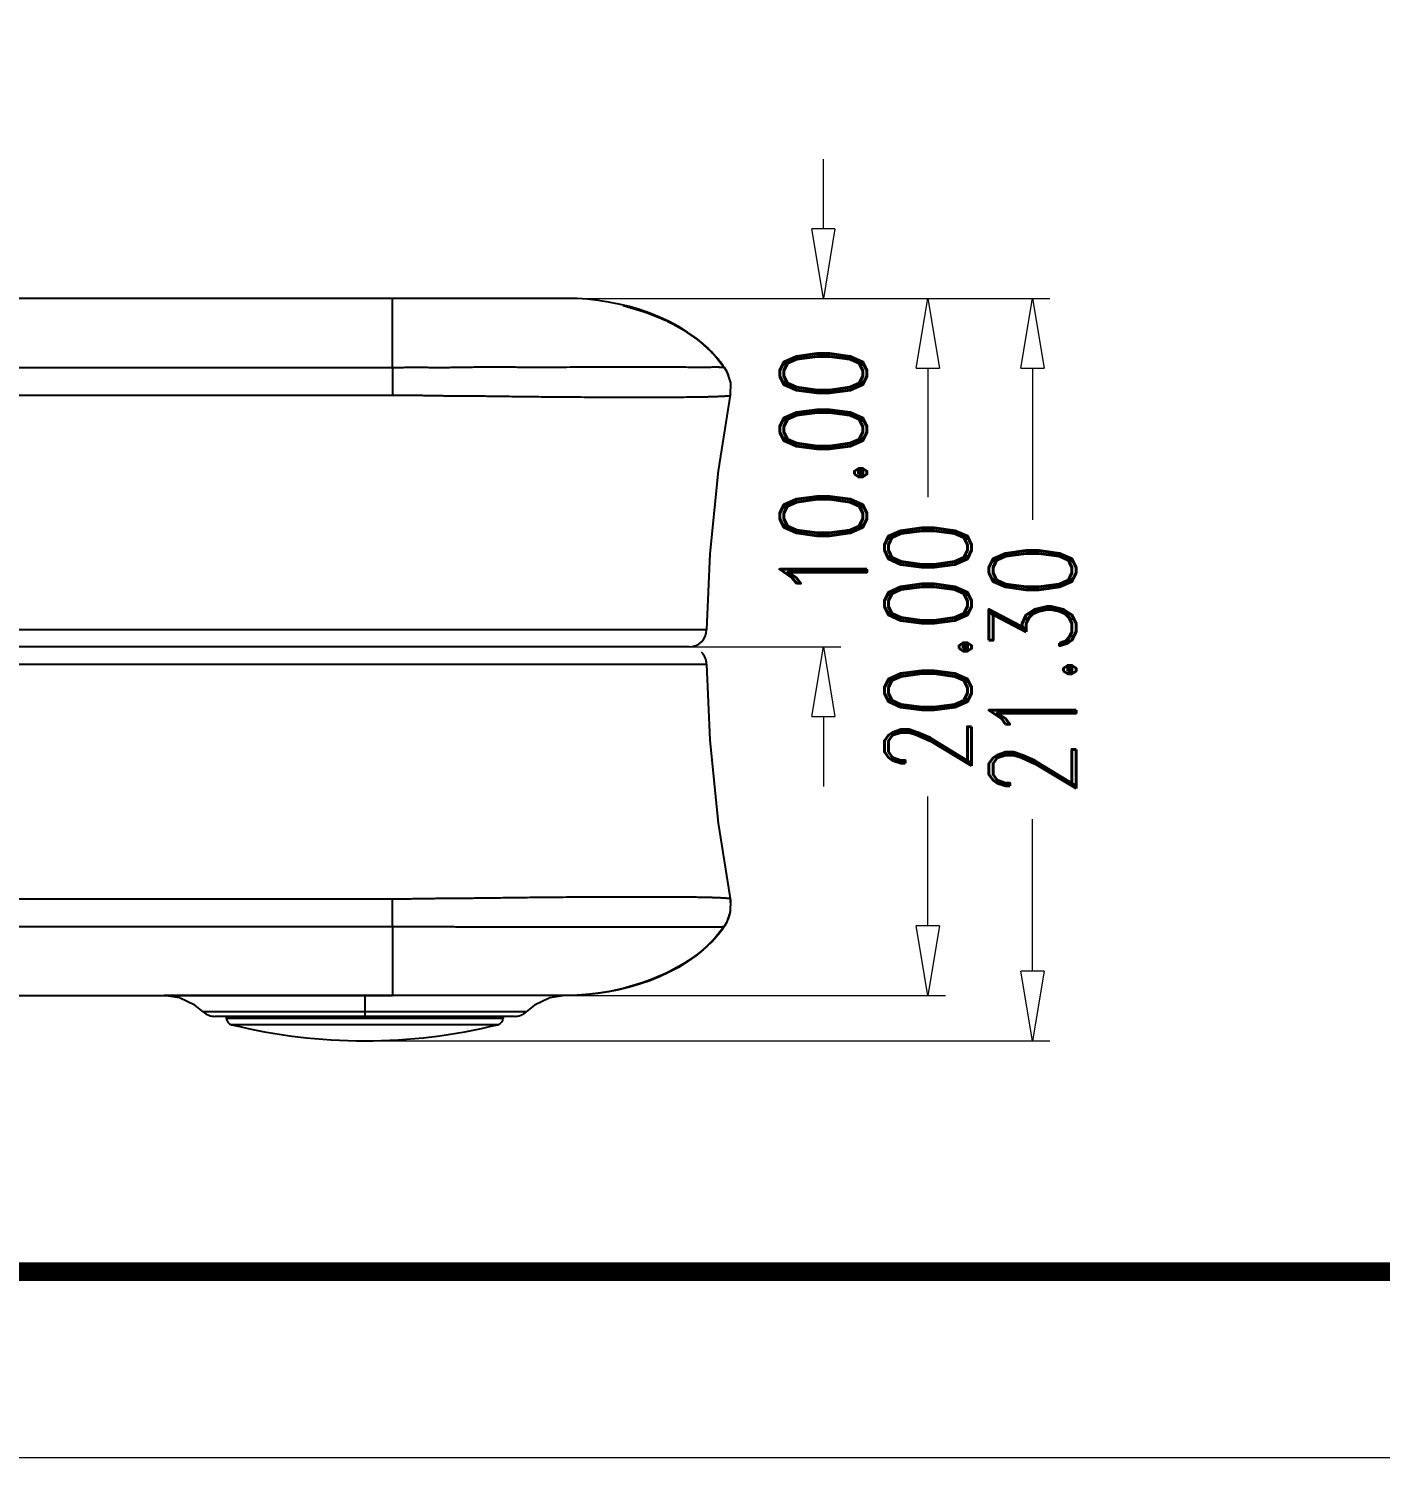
# Model space of a CAD drawing. Header units: millimetres. Extents: x 2243 to 2552, y 611 to 826.
# Drawn here: x 2309.13 to 2347.9, y 611.17 to 652.16 of the extents above; entities that cross this region are included whole.
import ezdxf

# ---------------------------------------------------------------- set-up
doc = ezdxf.new("R2010")
doc.units = ezdxf.units.MM
doc.layers.add('dim', color=82, linetype='Continuous', lineweight=9)
doc.layers.add('from', color=7, linetype='Continuous', lineweight=13)
doc.styles.add('ROMAND', font='romand.shx', dxfattribs={"width": 0.75, "bigfont": 'gbcbig.shx'})
doc.dimstyles.new('YanXiu', dxfattribs={"dimtxt": 2.5, "dimasz": 2.2, "dimexe": 1, "dimexo": 0, "dimgap": 0.66, "dimtad": 0, "dimzin": 1, "dimdsep": 46, "dimtxsty": 'ROMAND', "dimblk": 'CLOSEDBLANK', "dimcen": 0, "dimclrd": 3, "dimclre": 3, "dimclrt": 7, "dimazin": 0, "dimtfac": 1, "dimtofl": 0, "dimtmove": 0, "dimatfit": 3, "dimldrblk": 'CLOSEDBLANK', "dimfxl": 0, "dimlwd": 5, "dimlwe": 5, "dimarcsym": 0})

# ---------------------------------------------------------------- blocks, each defined once
blk = doc.blocks.new('_ClosedBlank')
at = {"color": 0, "linetype": 'ByBlock', "lineweight": -2}
for p, q in [((-1, 0.167), (0, 0)), ((-1, 0.167), (-1, -0.167)), ((0, 0), (-1, -0.167))]:
    blk.add_line(p, q, dxfattribs=at)
blk = doc.blocks.new('*D44')
at = {"layer": 'Defpoints', "color": 0}
for p in [(2324.571, 644.42), (2328.006, 634.42), (2331.925, 634.42)]:
    blk.add_point(p, dxfattribs=at)
at = {"layer": 'dim', "color": 3, "lineweight": 5}
for p, q in [((2331.925, 646.42), (2331.925, 648.42)), ((2324.571, 644.42), (2332.425, 644.42)), ((2328.006, 634.42), (2332.425, 634.42)), ((2331.925, 632.42), (2331.925, 630.42))]:
    blk.add_line(p, q, dxfattribs=at)
at = {"layer": 'dim', "color": 3, "lineweight": 5, "xscale": 2, "yscale": 2, "zscale": 2}
for p, rotation in [((2331.925, 644.42), 270), ((2331.925, 634.42), 90)]:
    blk.add_blockref('_ClosedBlank', p, dxfattribs=dict(at, rotation=rotation))
at = {"layer": 'dim', "color": 7, "insert": (2331.925, 639.42), "char_height": 2.5, "attachment_point": 5, "rotation": 90, "style": 'ROMAND'}
blk.add_mtext('10.00', dxfattribs=at)
blk = doc.blocks.new('*D45')
at = {"layer": 'Defpoints', "color": 0}
for p in [(2324.571, 644.42), (2324.572, 624.42), (2334.925, 624.42)]:
    blk.add_point(p, dxfattribs=at)
at = {"layer": 'dim', "color": 3, "lineweight": 5}
for p, q in [((2324.571, 644.42), (2335.425, 644.42)), ((2334.925, 642.42), (2334.925, 638.715)), ((2334.925, 626.42), (2334.925, 630.126)), ((2324.572, 624.42), (2335.425, 624.42))]:
    blk.add_line(p, q, dxfattribs=at)
at = {"layer": 'dim', "color": 3, "lineweight": 5, "xscale": 2, "yscale": 2, "zscale": 2}
for p, rotation in [((2334.925, 644.42), 90), ((2334.925, 624.42), 270)]:
    blk.add_blockref('_ClosedBlank', p, dxfattribs=dict(at, rotation=rotation))
at = {"layer": 'dim', "color": 7, "insert": (2334.925, 634.42), "char_height": 2.5, "attachment_point": 5, "rotation": 90, "style": 'ROMAND'}
blk.add_mtext('20.00', dxfattribs=at)
blk = doc.blocks.new('*D46')
at = {"layer": 'Defpoints', "color": 0}
for p in [(2324.571, 644.42), (2318.771, 623.12), (2337.925, 623.12)]:
    blk.add_point(p, dxfattribs=at)
at = {"layer": 'dim', "color": 3, "lineweight": 5}
for p, q in [((2324.571, 644.42), (2338.425, 644.42)), ((2337.925, 642.42), (2337.925, 638.065)), ((2337.925, 625.12), (2337.925, 629.476)), ((2318.771, 623.12), (2338.425, 623.12))]:
    blk.add_line(p, q, dxfattribs=at)
at = {"layer": 'dim', "color": 3, "lineweight": 5, "xscale": 2, "yscale": 2, "zscale": 2}
for p, rotation in [((2337.925, 644.42), 90), ((2337.925, 623.12), 270)]:
    blk.add_blockref('_ClosedBlank', p, dxfattribs=dict(at, rotation=rotation))
at = {"layer": 'dim', "color": 7, "insert": (2337.925, 633.77), "char_height": 2.5, "attachment_point": 5, "rotation": 90, "style": 'ROMAND'}
blk.add_mtext('21.30', dxfattribs=at)

msp = doc.modelspace()

# ---------------------------------------------------------------- linework, layer by layer
at = {"color": 7, "linetype": 'Continuous'}
for p, q in [((2319.571, 644.42), (2272.971, 644.42)), ((2324.573, 644.42), (2316.921, 644.42)), ((2319.571, 642.441), (2319.571, 644.42)), ((2326.182, 644.22), (2326.575, 644.111)), ((2326.575, 644.111), (2326.876, 644.01)), ((2326.761, 644.051), (2326.871, 644.011)), ((2326.822, 644.029), (2326.874, 644.01)), ((2328.193, 643.33), (2328.199, 643.326)), ((2328.199, 643.326), (2328.362, 643.203)), ((2328.232, 643.302), (2328.242, 643.295)), ((2328.242, 643.295), (2328.473, 643.112)), ((2328.362, 643.203), (2328.443, 643.134)), ((2328.366, 643.2), (2328.47, 643.114)), ((2328.508, 643.082), (2328.466, 643.117)), ((2328.473, 643.112), (2328.719, 642.882)), ((2328.499, 643.089), (2328.568, 643.028)), ((2328.572, 643.024), (2328.543, 643.05)), ((2328.597, 643.001), (2328.572, 643.024)), ((2328.687, 642.915), (2328.738, 642.863)), ((2328.703, 642.898), (2328.689, 642.913)), ((2328.689, 642.913), (2328.954, 642.617)), ((2328.7, 642.893), (2328.822, 642.767)), ((2328.719, 642.882), (2328.837, 642.75)), ((2328.738, 642.863), (2328.765, 642.835)), ((2328.752, 642.848), (2328.743, 642.858)), ((2328.775, 642.824), (2328.758, 642.842)), ((2328.785, 642.813), (2328.772, 642.828)), ((2328.783, 642.816), (2329.085, 642.441)), ((2328.808, 642.789), (2328.785, 642.813)), ((2328.807, 642.79), (2328.785, 642.813)), ((2319.571, 642.441), (2319.57, 641.644)), ((2328.804, 642.793), (2328.825, 642.769)), ((2328.812, 642.784), (2328.852, 642.739)), ((2328.821, 642.774), (2328.844, 642.749)), ((2328.838, 642.756), (2328.858, 642.732)), ((2328.843, 642.75), (2328.893, 642.692)), ((2328.882, 642.704), (2328.865, 642.724)), ((2328.876, 642.712), (2329.085, 642.441)), ((2328.954, 642.617), (2328.882, 642.704)), ((2328.885, 642.702), (2329.012, 642.542)), ((2328.987, 642.575), (2328.893, 642.692)), ((2328.963, 642.606), (2328.974, 642.592)), ((2328.974, 642.592), (2329.085, 642.441)), ((2329.084, 642.442), (2329.084, 642.441)), ((2329.085, 642.441), (2329.085, 642.441)), ((2329.085, 642.441), (2329.085, 642.441)), ((2272.972, 641.644), (2319.57, 641.644)), ((2329.258, 641.674), (2329.253, 641.641)), ((2328.575, 634.914), (2263.967, 634.914)), ((2328.075, 634.42), (2264.467, 634.42)), ((2263.967, 633.927), (2328.575, 633.927)), ((2272.972, 627.197), (2319.57, 627.197)), ((2319.571, 626.399), (2319.57, 627.197)), ((2319.571, 626.399), (2319.571, 624.42)), ((2328.876, 626.129), (2328.701, 625.948)), ((2328.899, 626.161), (2328.72, 625.959)), ((2328.743, 625.982), (2328.767, 626.007)), ((2328.781, 626.023), (2328.757, 625.997)), ((2328.79, 626.033), (2328.78, 626.021)), ((2328.789, 626.031), (2328.808, 626.052)), ((2328.817, 626.062), (2328.804, 626.047)), ((2328.836, 626.083), (2328.813, 626.057)), ((2328.856, 626.106), (2328.828, 626.074)), ((2328.873, 626.126), (2328.835, 626.082)), ((2328.852, 626.101), (2328.902, 626.159)), ((2328.938, 626.204), (2328.869, 626.12)), ((2329.085, 626.399), (2328.876, 626.129)), ((2328.902, 626.159), (2328.998, 626.28)), ((2328.974, 626.248), (2328.906, 626.165)), ((2329.085, 626.399), (2328.974, 626.248)), ((2329.084, 626.399), (2329.084, 626.399)), ((2329.085, 626.4), (2329.085, 626.4)), ((2329.085, 626.399), (2329.085, 626.4)), ((2329.085, 626.399), (2329.085, 626.399)), ((2328.504, 625.756), (2328.423, 625.687)), ((2328.72, 625.959), (2328.473, 625.729)), ((2328.582, 625.826), (2328.489, 625.743)), ((2328.65, 625.889), (2328.714, 625.953)), ((2328.758, 625.998), (2328.713, 625.952)), ((2328.757, 625.997), (2328.755, 625.995)), ((2328.761, 626.002), (2328.76, 626)), ((2327.851, 625.287), (2327.801, 625.258)), ((2327.954, 625.35), (2327.925, 625.332)), ((2326.875, 624.831), (2326.575, 624.729)), ((2326.873, 624.83), (2326.822, 624.812)), ((2327.484, 625.089), (2327.455, 625.075)), ((2268.021, 624.42), (2319.571, 624.42)), ((2324.572, 624.42), (2313.021, 624.42)), ((2318.771, 624.42), (2318.771, 623.82)), ((2326.214, 624.629), (2326.14, 624.61)), ((2326.575, 624.729), (2326.182, 624.62)), ((2323.404, 623.953), (2314.138, 623.953)), ((2323.065, 623.82), (2314.478, 623.82)), ((2314.799, 623.82), (2314.8, 623.774)), ((2314.799, 623.82), (2314.8, 623.774)), ((2314.8, 623.774), (2322.742, 623.774)), ((2314.952, 623.583), (2322.59, 623.583)), ((2322.743, 623.82), (2322.742, 623.774)), ((2322.743, 623.82), (2322.742, 623.774))]:
    msp.add_line(p, q, dxfattribs=at)
for points in [[(2326.182, 644.22), (2326.382, 644.168), (2326.575, 644.112), (2326.761, 644.051)], [(2326.184, 644.22), (2326.85, 644.02), (2327.443, 643.773), (2327.962, 643.486), (2328.408, 643.166), (2328.783, 642.816)], [(2326.201, 644.215), (2326.229, 644.209), (2326.48, 644.14)], [(2326.815, 644.031), (2326.982, 643.971), (2327.238, 643.866), (2327.411, 643.786)], [(2327.453, 643.767), (2327.595, 643.696), (2327.741, 643.617), (2327.881, 643.536)], [(2327.455, 643.766), (2327.466, 643.761), (2327.645, 643.67), (2327.743, 643.616), (2327.801, 643.583), (2327.851, 643.554), (2327.92, 643.512)], [(2327.459, 643.764), (2327.485, 643.752), (2327.719, 643.629), (2327.939, 643.5), (2327.951, 643.492)], [(2327.881, 643.536), (2328.012, 643.453), (2328.137, 643.37), (2328.255, 643.285), (2328.366, 643.2)], [(2327.982, 643.472), (2328.141, 643.367), (2328.323, 643.233)], [(2328.01, 643.455), (2328.096, 643.398), (2328.183, 643.337), (2328.267, 643.276)], [(2328.323, 643.233), (2328.485, 643.101), (2328.611, 642.988), (2328.689, 642.913)], [(2328.347, 643.215), (2328.425, 643.152), (2328.499, 643.089)], [(2328.47, 643.114), (2328.564, 643.032), (2328.648, 642.953), (2328.714, 642.888), (2328.75, 642.851)], [(2328.647, 642.954), (2328.632, 642.968), (2328.616, 642.984)], [(2328.899, 642.684), (2328.904, 642.678), (2328.919, 642.66)], [(2328.937, 642.638), (2328.958, 642.612), (2328.981, 642.582), (2329.006, 642.551), (2329.031, 642.517), (2329.056, 642.483), (2329.081, 642.447), (2329.083, 642.444)], [(2329.083, 642.444), (2329.159, 642.317), (2329.26, 641.996), (2329.253, 641.641)], [(2329.085, 642.441), (2329.126, 642.376), (2329.136, 642.354)], [(2329.253, 641.641), (2328.904, 639.473), (2328.665, 637.094), (2328.575, 634.914)], [(2328.575, 633.927), (2328.665, 631.747), (2328.904, 629.368), (2329.253, 627.2)], [(2329.253, 627.2), (2329.26, 627.157), (2329.257, 626.825), (2329.15, 626.507), (2329.083, 626.397)], [(2329.141, 626.5), (2329.11, 626.437), (2329.085, 626.4)], [(2329.109, 626.44), (2329.104, 626.429), (2329.093, 626.412)], [(2329.085, 626.4), (2328.784, 626.025), (2328.409, 625.675), (2327.962, 625.355), (2327.443, 625.068), (2326.85, 624.82), (2326.184, 624.62)], [(2329.083, 626.397), (2329.073, 626.382), (2329.046, 626.345), (2329.02, 626.309), (2328.995, 626.276), (2328.97, 626.244), (2328.947, 626.215), (2328.925, 626.188), (2328.907, 626.166)], [(2328.443, 625.707), (2328.362, 625.638), (2328.2, 625.515), (2328.077, 625.43), (2327.98, 625.366), (2327.97, 625.36)], [(2328.423, 625.687), (2328.338, 625.619), (2328.247, 625.55), (2328.152, 625.481), (2328.052, 625.413), (2327.972, 625.362)], [(2328.386, 625.659), (2328.308, 625.595), (2328.122, 625.46), (2327.988, 625.373)], [(2328.367, 625.645), (2328.243, 625.546), (2328.052, 625.413)], [(2328.684, 625.922), (2328.603, 625.845), (2328.473, 625.729), (2328.426, 625.691)], [(2328.725, 625.964), (2328.664, 625.903), (2328.579, 625.823)], [(2327.977, 625.365), (2327.898, 625.315), (2327.758, 625.233), (2327.611, 625.153), (2327.456, 625.075), (2327.451, 625.073)], [(2327.945, 625.345), (2327.917, 625.327), (2327.699, 625.2), (2327.467, 625.08), (2327.454, 625.074)], [(2327.743, 625.225), (2327.645, 625.171), (2327.466, 625.08)], [(2327.948, 625.346), (2327.839, 625.28), (2327.725, 625.215), (2327.607, 625.151)], [(2326.835, 624.816), (2326.803, 624.804), (2326.654, 624.754), (2326.501, 624.707), (2326.4, 624.678)], [(2326.969, 624.865), (2326.703, 624.77), (2326.427, 624.685)], [(2326.872, 624.829), (2326.768, 624.792), (2326.579, 624.73)], [(2327.417, 625.057), (2327.224, 624.968), (2326.969, 624.865)], [(2314.138, 623.953), (2313.897, 624.145), (2313.459, 624.356), (2313.021, 624.42)], [(2324.521, 624.42), (2324.083, 624.356), (2323.645, 624.145), (2323.404, 623.953)], [(2326.14, 624.61), (2325.844, 624.546), (2325.539, 624.494), (2325.225, 624.454), (2324.903, 624.429), (2324.574, 624.42)], [(2326.579, 624.73), (2326.384, 624.673), (2326.182, 624.62)], [(2326.48, 624.701), (2326.229, 624.632), (2326.209, 624.627)]]:
    msp.add_lwpolyline(points, dxfattribs=at)
for centre, radius, start, end in [((2326.46, 640.633), 3.187, 34.575, 39.9696), ((2328.213, 641.841), 1.058, 12.7586, 34.5398), ((2328.075, 634.92), 0.5, 270.0012, 359.2659), ((2328.075, 633.92), 0.5, 0.7341, 44.3693), ((2328.213, 626.999), 1.058, 325.4602, 352.9977), ((2328.213, 626.999), 1.058, 3.6958, 10.7753), ((2326.459, 628.208), 3.188, 319.9969, 325.4246), ((2314.478, 624.32), 0.5, 227.2522, 270), ((2323.065, 624.32), 0.5, 270, 312.7478), ((2315, 623.777), 0.2, 181, 256.1829), ((2318.771, 639.111), 15.991, 256.1829, 283.8171), ((2322.542, 623.777), 0.2, 283.8171, 359)]:
    msp.add_arc(centre, radius, start, end, dxfattribs=at)
for points, start_tangent, end_tangent in [([(2328.903, 642.68), (2324.571, 644.42)], (-0.641899, 0.766789), (-1, 0)), ([(2296.271, 642.441), (2298.344, 642.441), (2300.279, 642.441), (2302.085, 642.441), (2303.77, 642.441), (2305.345, 642.441), (2306.818, 642.441), (2308.193, 642.441), (2309.475, 642.441), (2310.669, 642.442), (2311.782, 642.442), (2312.82, 642.442), (2313.788, 642.441), (2314.69, 642.441), (2315.529, 642.441), (2316.309, 642.441), (2317.033, 642.442), (2317.705, 642.442), (2318.323, 642.441), (2318.925, 642.441), (2319.571, 642.441)], (1, 0), (1, 0.000519)), ([(2319.571, 642.441), (2319.749, 642.442), (2319.928, 642.443), (2320.108, 642.444), (2320.289, 642.444), (2320.472, 642.444), (2320.655, 642.442), (2320.832, 642.441), (2321.001, 642.441), (2321.165, 642.442), (2321.331, 642.445), (2321.504, 642.448), (2321.683, 642.45), (2321.865, 642.452), (2322.051, 642.453), (2322.246, 642.453), (2322.458, 642.453), (2322.691, 642.453), (2322.946, 642.453), (2323.223, 642.452), (2323.522, 642.451), (2323.844, 642.451), (2324.191, 642.451), (2324.563, 642.452), (2324.968, 642.453), (2325.418, 642.453), (2325.9, 642.453), (2326.375, 642.453), (2326.814, 642.453), (2327.202, 642.453), (2327.534, 642.453), (2327.81, 642.453), (2328.035, 642.452), (2328.221, 642.451), (2328.375, 642.451), (2328.503, 642.451), (2328.609, 642.452), (2328.696, 642.452), (2328.768, 642.453), (2328.828, 642.453), (2328.876, 642.453), (2328.915, 642.453), (2328.946, 642.452), (2328.97, 642.451), (2328.99, 642.45), (2329.008, 642.449), (2329.024, 642.447), (2329.037, 642.445), (2329.049, 642.442), (2329.059, 642.441), (2329.066, 642.441), (2329.075, 642.442), (2329.083, 642.442)], (1, 0.000751), (0.968611, -0.248581)), ([(2319.57, 641.644), (2319.748, 641.643), (2319.925, 641.643), (2320.102, 641.642), (2320.281, 641.641), (2320.461, 641.639), (2320.642, 641.636), (2320.822, 641.633), (2321, 641.63), (2321.173, 641.629), (2321.343, 641.628), (2321.518, 641.627), (2321.7, 641.626), (2321.885, 641.624), (2322.074, 641.622), (2322.274, 641.62), (2322.49, 641.617), (2322.729, 641.614), (2322.991, 641.61), (2323.276, 641.607), (2323.584, 641.603), (2323.917, 641.6), (2324.275, 641.597), (2324.659, 641.594), (2325.077, 641.591), (2325.541, 641.589), (2326.037, 641.587), (2326.527, 641.586), (2326.978, 641.586), (2327.377, 641.587), (2327.717, 641.589), (2327.997, 641.592), (2328.227, 641.594), (2328.415, 641.597), (2328.571, 641.6), (2328.699, 641.603), (2328.805, 641.606), (2328.893, 641.61), (2328.964, 641.613), (2329.022, 641.616), (2329.069, 641.619), (2329.106, 641.621), (2329.135, 641.623), (2329.158, 641.625), (2329.177, 641.626), (2329.193, 641.627), (2329.207, 641.627), (2329.219, 641.628), (2329.229, 641.629), (2329.237, 641.63), (2329.247, 641.633), (2329.252, 641.641)], (0.999999, -0.001431), (0.274704, 0.961529)), ([(2319.57, 627.197), (2319.748, 627.197), (2319.925, 627.197), (2320.102, 627.198), (2320.281, 627.2), (2320.461, 627.202), (2320.642, 627.205), (2320.822, 627.208), (2321, 627.211), (2321.173, 627.212), (2321.343, 627.213), (2321.518, 627.214), (2321.7, 627.215), (2321.885, 627.217), (2322.074, 627.219), (2322.274, 627.221), (2322.49, 627.224), (2322.729, 627.227), (2322.991, 627.23), (2323.276, 627.234), (2323.584, 627.238), (2323.917, 627.241), (2324.275, 627.244), (2324.659, 627.247), (2325.077, 627.249), (2325.541, 627.252), (2326.037, 627.254), (2326.527, 627.255), (2326.978, 627.255), (2327.377, 627.253), (2327.717, 627.251), (2327.997, 627.249), (2328.227, 627.247), (2328.415, 627.244), (2328.571, 627.241), (2328.699, 627.238), (2328.805, 627.234), (2328.893, 627.231), (2328.964, 627.227), (2329.022, 627.224), (2329.069, 627.222), (2329.106, 627.219), (2329.135, 627.218), (2329.158, 627.216), (2329.177, 627.215), (2329.193, 627.214), (2329.207, 627.213), (2329.219, 627.213), (2329.229, 627.212), (2329.237, 627.211), (2329.247, 627.208), (2329.252, 627.199)], (0.999999, 0.001431), (0.274762, -0.961512)), ([(2296.271, 626.399), (2298.344, 626.399), (2300.279, 626.399), (2302.085, 626.399), (2303.77, 626.399), (2305.345, 626.399), (2306.818, 626.399), (2308.193, 626.399), (2309.475, 626.399), (2310.669, 626.399), (2311.782, 626.399), (2312.82, 626.399), (2313.788, 626.399), (2314.69, 626.4), (2315.529, 626.4), (2316.309, 626.399), (2317.033, 626.399), (2317.705, 626.399), (2318.323, 626.4), (2318.925, 626.4), (2319.571, 626.399)], (1, 0), (1, -0.000519)), ([(2319.571, 626.399), (2319.749, 626.399), (2319.928, 626.398), (2320.108, 626.397), (2320.289, 626.397), (2320.472, 626.397), (2320.655, 626.398), (2320.832, 626.4), (2321.001, 626.4), (2321.165, 626.398), (2321.331, 626.395), (2321.504, 626.393), (2321.683, 626.39), (2321.865, 626.389), (2322.051, 626.388), (2322.246, 626.387), (2322.458, 626.387), (2322.691, 626.387), (2322.946, 626.388), (2323.223, 626.389), (2323.522, 626.389), (2323.844, 626.39), (2324.191, 626.389), (2324.563, 626.389), (2324.968, 626.388), (2325.418, 626.388), (2325.9, 626.388), (2326.375, 626.388), (2326.814, 626.388), (2327.202, 626.388), (2327.534, 626.388), (2327.81, 626.388), (2328.035, 626.389), (2328.221, 626.389), (2328.375, 626.39), (2328.503, 626.39), (2328.609, 626.389), (2328.696, 626.388), (2328.768, 626.388), (2328.828, 626.387), (2328.876, 626.387), (2328.915, 626.388), (2328.946, 626.388), (2328.97, 626.389), (2328.99, 626.391), (2329.008, 626.392), (2329.024, 626.394), (2329.037, 626.396), (2329.049, 626.398), (2329.059, 626.4), (2329.066, 626.4), (2329.075, 626.399), (2329.083, 626.399)], (1, -0.000751), (0.968615, 0.248568)), ([(2328.901, 626.159), (2324.571, 624.42)], (-0.642341, -0.766419), (-1, 0))]:
    msp.add_spline(points, degree=3, dxfattribs=dict(at, start_tangent=start_tangent, end_tangent=end_tangent))
at = {"layer": 'from'}
msp.add_lwpolyline([(2243.173, 611.167), (2552.313, 611.167), (2552.313, 825.991), (2243.173, 825.991)], close=True, dxfattribs=at)
at = {"layer": 'from', "const_width": 0.533}
msp.add_lwpolyline([(2248.5, 616.494), (2248.5, 820.663), (2546.985, 820.663), (2546.985, 616.494), (2248.5, 616.494)], dxfattribs=at)

# ---------------------------------------------------------------- dimensions: what is measured, and where the dimension line sits
at = {"layer": 'dim'}
for base, p2, picture, middle in [((2331.925, 634.42), (2328.006, 634.42), '*D44', (2331.925, 639.42)), ((2337.925, 623.12), (2318.771, 623.12), '*D46', (2337.925, 633.77)), ((2334.925, 624.42), (2324.572, 624.42), '*D45', (2334.925, 634.42))]:
    dim = msp.add_linear_dim(base=base, p1=(2324.571, 644.42), p2=p2, angle=90, dimstyle='YanXiu', override={"dimasz": 2, "dimexe": 0.49975, "dimgap": 0.49975}, dxfattribs=at)
    dim.commit()
    dim.dimension.update_dxf_attribs({"geometry": picture, "text_midpoint": middle})

doc.saveas('drawing.dxf')
